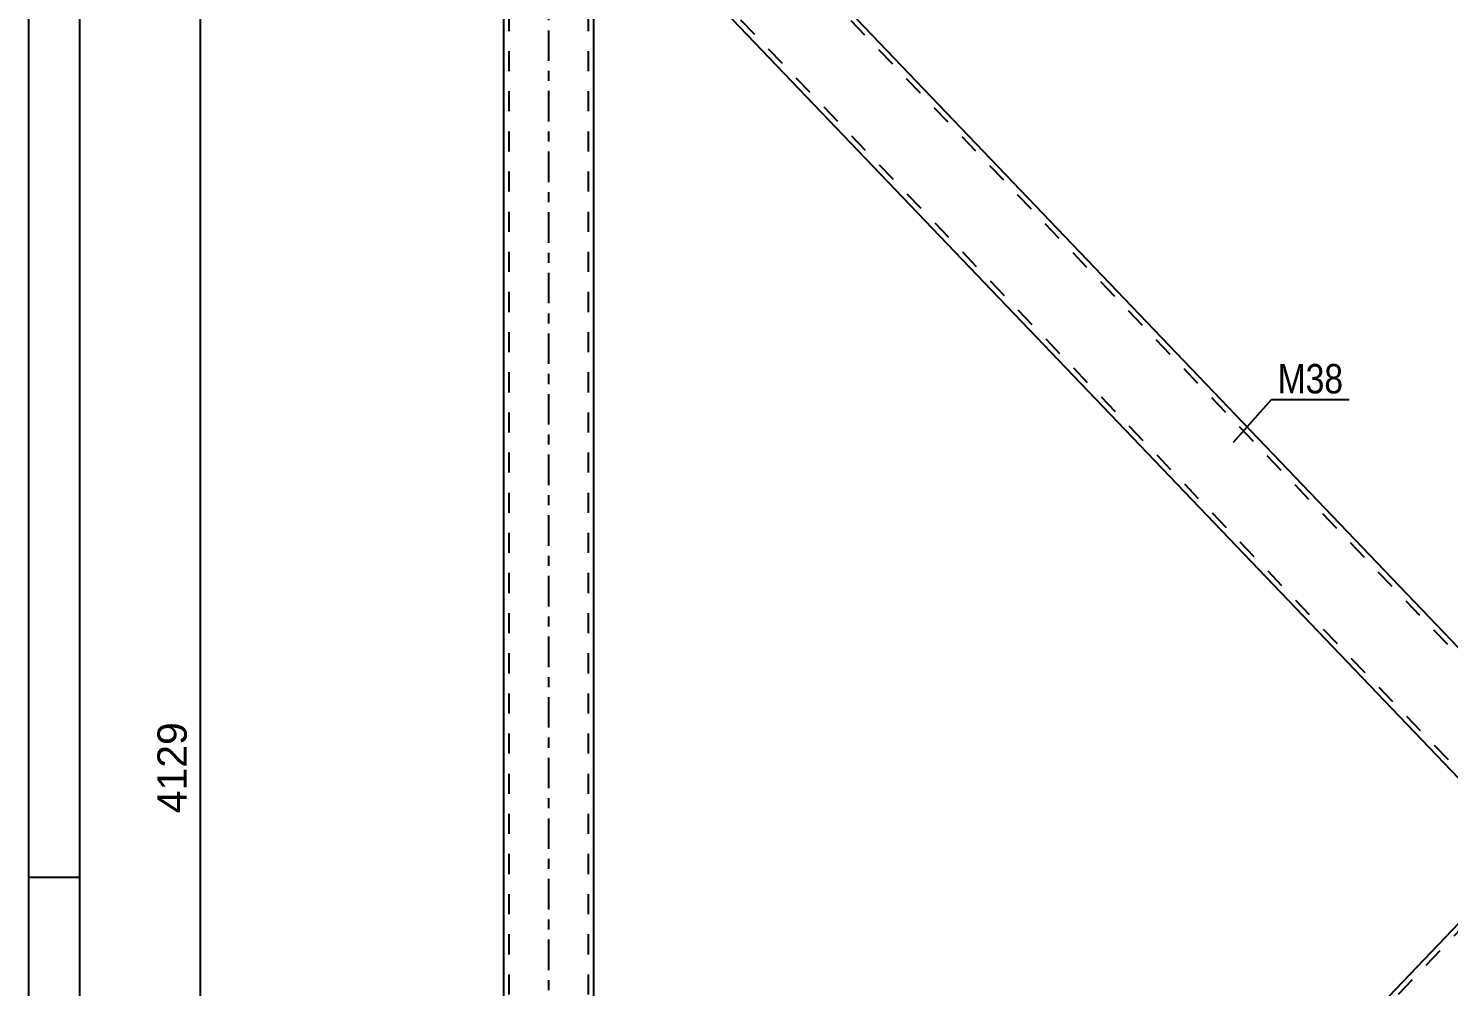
# Model space of a CAD drawing. Header units: millimetres. Extents: x 0 to 841, y 0 to 594.
# Drawn here: x 0 to 138.6, y 287.3 to 380.9 of the extents above; entities that cross this region are included whole.
import ezdxf

# ---------------------------------------------------------------- set-up
doc = ezdxf.new("R2010")
doc.units = ezdxf.units.MM
doc.linetypes.add('DXK_LINE_DOT2', pattern=[3.9198, 1.9599, -1.9599])
doc.linetypes.add('DXK_LINE_DOT3', pattern=[5.9187, 2.979, -0.9799, 0.9799, -0.9799])
doc.styles.add('Arial', font='ARIAL.TTF', dxfattribs={"height": 0.2})
doc.styles.add('Arial Narrow', font='ARIALN.TTF', dxfattribs={"height": 0.2})

# ---------------------------------------------------------------- blocks, each defined once
blk = doc.blocks.new('Unknown-318890635-1126')
at = {"color": 5, "linetype": 'Continuous'}
for p, q in [((0, 594), (0, 0)), ((5, 589), (5, 5)), ((5, 298), (0, 298))]:
    blk.add_line(p, q, dxfattribs=at)
blk = doc.blocks.new('Part-318890635-4377 - 4290')
at = {"color": 7, "linetype": 'DXK_LINE_DOT2'}
blk.add_line((55.2, 204.46), (239.23, 396.93), dxfattribs=at)
at = {"color": 2, "linetype": 'Continuous'}
blk.add_line((55.2, 205.23), (146.38, 300.6), dxfattribs=at)
blk = doc.blocks.new('Part-318890635-4341 - 4290')
at = {"color": 7, "linetype": 'DXK_LINE_DOT2'}
for p, q in [((66.45, 396.93), (55.19, 396.93)), ((55.2, 396.41), (55.19, 396.93)), ((55.2, 396.73), (55.2, 396.93)), ((146.75, 300.98), (55.2, 396.73)), ((152.1, 306.58), (65.71, 396.93)), ((55.2, 395.96), (55.2, 396.41)), ((58.28, 392.74), (55.2, 395.96)), ((146.75, 300.98), (146.78, 301.01))]:
    blk.add_line(p, q, dxfattribs=at)
at = {"color": 2, "linetype": 'Continuous'}
for p, q in [((152.47, 306.96), (66.45, 396.93)), ((146.38, 300.6), (58.28, 392.74)), ((152.47, 306.96), (146.38, 300.6))]:
    blk.add_line(p, q, dxfattribs=at)
blk = doc.blocks.new('Part-318890635-4414 - 4290')
at = {"color": 7, "linetype": 'DXK_LINE_DOT3'}
blk.add_line((50.8, 194.26), (50.8, 406.93), dxfattribs=at)
at = {"color": 7, "linetype": 'DXK_LINE_DOT2'}
for p, q in [((46.94, 204.26), (46.94, 396.93)), ((54.67, 204.26), (54.67, 396.93))]:
    blk.add_line(p, q, dxfattribs=at)
at = {"color": 2, "linetype": 'Continuous'}
for p, q in [((46.4, 204.26), (46.4, 392.74)), ((55.2, 205.23), (55.2, 392.74))]:
    blk.add_line(p, q, dxfattribs=at)
blk = doc.blocks.new('StraightDimension-318890635-4733 - 4290')
at = {"color": 7, "linetype": 'Continuous'}
blk.add_line((16.81, 171.04), (16.81, 446.37), dxfattribs=at)
at = {"color": 0}
blk.add_wipeout([(16.06, 313.75), (11.86, 313.75), (11.86, 303.66), (16.06, 303.66)], dxfattribs=at)
at = {"color": 3, "style": 'Arial'}
blk.add_text('4129', height=2.865, rotation=90.0002, dxfattribs=at).set_placement((15.46, 304.26))
blk = doc.blocks.new('Mark-318890635-4337 - 4290')
at = {"color": 0}
blk.add_wipeout([(128.35, 345.27), (128.35, 348.27), (121.96, 348.27), (121.96, 345.27)], dxfattribs=at)
blk.add_wipeout([(128.35, 345.27), (128.35, 348.27), (121.96, 348.27), (121.96, 345.27)], dxfattribs=at)
at = {"color": 30, "linetype": 'Continuous'}
for p, q in [((117.66, 340.52), (121.36, 344.67)), ((121.36, 344.67), (128.95, 344.67))]:
    blk.add_line(p, q, dxfattribs=at)
at = {"color": 3, "style": 'Arial Narrow'}
blk.add_text('M38', height=2.863, dxfattribs=at).set_placement((121.96, 345.27))

msp = doc.modelspace()

# ---------------------------------------------------------------- block references
for name in ['Unknown-318890635-1126', 'Part-318890635-4414 - 4290', 'Part-318890635-4377 - 4290', 'Part-318890635-4341 - 4290']:
    msp.add_blockref(name, (0, 0))

# ---------------------------------------------------------------- next in the draw order: block references
for name in ['StraightDimension-318890635-4733 - 4290', 'Mark-318890635-4337 - 4290']:
    msp.add_blockref(name, (0, 0))

doc.saveas('drawing.dxf')
